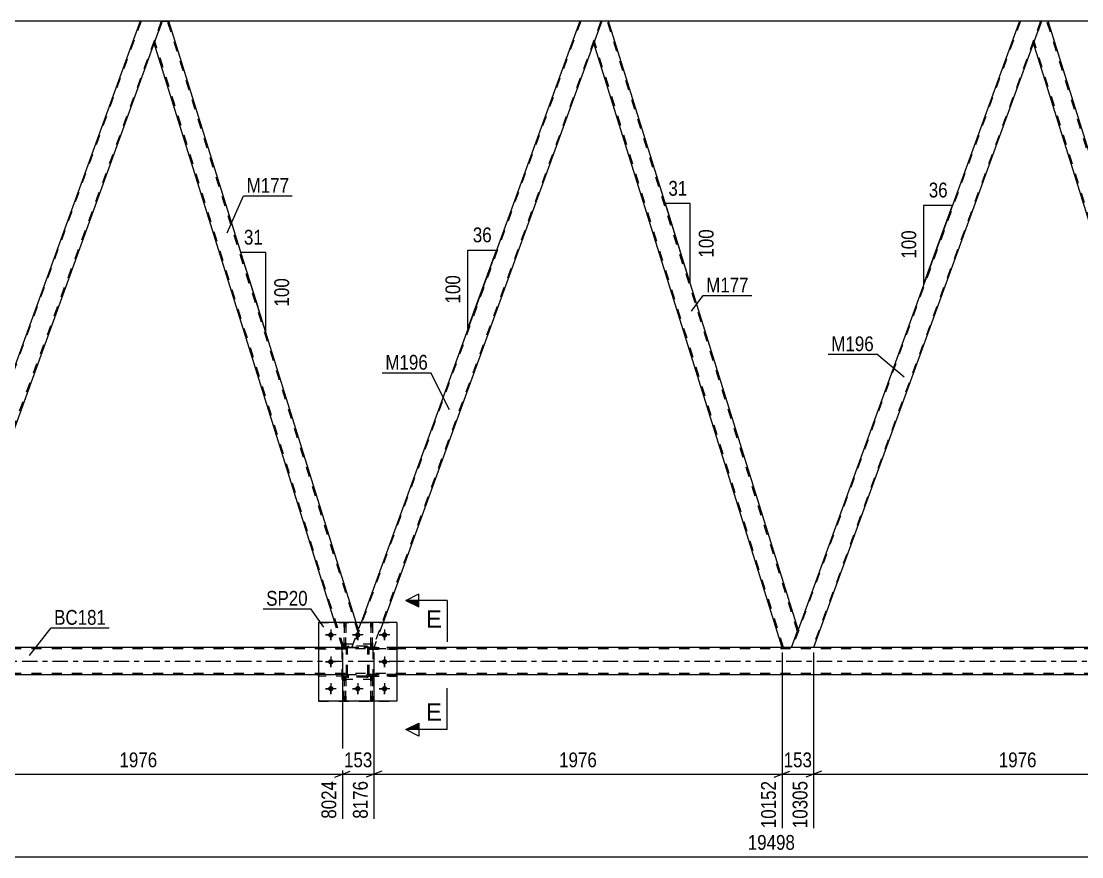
# Model space of a CAD drawing. Header units: millimetres. Extents: x 0 to 841, y 0 to 594.
# Drawn here: x 280.1 to 485.5, y 303.7 to 465.4 of the extents above; entities that cross this region are included whole.
import ezdxf

# ---------------------------------------------------------------- set-up
doc = ezdxf.new("R2010")
doc.units = ezdxf.units.MM
doc.linetypes.add('DXK_LINE_DOT2', pattern=[3.9198, 1.9599, -1.9599])
doc.linetypes.add('DXK_LINE_DOT3', pattern=[5.9187, 2.979, -0.9799, 0.9799, -0.9799])
doc.styles.add('Arial', font='ARIAL.TTF', dxfattribs={"height": 0.2})
doc.styles.add('Arial Narrow', font='ARIALN.TTF', dxfattribs={"height": 0.2})

# ---------------------------------------------------------------- blocks, each defined once
blk = doc.blocks.new('Part-814521683-3712 - 3269')
at = {"color": 2, "linetype": 'Continuous'}
for p, q in [((352.87, 349), (337.67, 349)), ((337.67, 349), (337.67, 333.8)), ((352.87, 349), (352.87, 333.8)), ((352.87, 333.8), (337.67, 333.8))]:
    blk.add_line(p, q, dxfattribs=at)
blk = doc.blocks.new('Part-814521683-3485 - 3269')
at = {"color": 7, "linetype": 'DXK_LINE_DOT2'}
for p, q in [((347.47, 343.84), (347.47, 344.16)), ((347.47, 344.16), (352.87, 344.16)), ((352.87, 343.84), (347.47, 343.84)), ((348.07, 343.84), (348.07, 344.16)), ((352.87, 344.16), (352.87, 343.84))]:
    blk.add_line(p, q, dxfattribs=at)
blk = doc.blocks.new('Part-814521683-3488 - 3269')
at = {"color": 7, "linetype": 'DXK_LINE_DOT2'}
for p, q in [((342.95, 338.64), (342.63, 338.64)), ((342.63, 338.64), (342.63, 333.8)), ((342.63, 338.04), (342.95, 338.04)), ((342.95, 333.8), (342.95, 338.64)), ((342.63, 333.8), (342.95, 333.8))]:
    blk.add_line(p, q, dxfattribs=at)
blk = doc.blocks.new('Part-814521683-3499 - 3269')
at = {"color": 7, "linetype": 'DXK_LINE_DOT2'}
for p, q in [((347.83, 344.16), (347.83, 349)), ((347.83, 349), (348.15, 349)), ((348.15, 349), (348.15, 344.16)), ((347.83, 344.76), (348.15, 344.76)), ((348.15, 344.16), (347.83, 344.16))]:
    blk.add_line(p, q, dxfattribs=at)
blk = doc.blocks.new('Part-814521683-3505 - 3269')
at = {"color": 7, "linetype": 'DXK_LINE_DOT2'}
for p, q in [((352.87, 344.16), (347.47, 344.16)), ((347.47, 344.16), (347.47, 343.84)), ((347.47, 343.84), (352.87, 343.84)), ((348.07, 343.84), (348.07, 344.16)), ((352.87, 343.84), (352.87, 344.16))]:
    blk.add_line(p, q, dxfattribs=at)
blk = doc.blocks.new('Part-814521683-3508 - 3269')
at = {"color": 7, "linetype": 'DXK_LINE_DOT2'}
for p, q in [((352.87, 338.96), (347.47, 338.96)), ((347.47, 338.96), (347.47, 338.64)), ((348.07, 338.64), (348.07, 338.96)), ((352.87, 338.64), (352.87, 338.96)), ((347.47, 338.64), (352.87, 338.64))]:
    blk.add_line(p, q, dxfattribs=at)
blk = doc.blocks.new('Part-814521683-3513 - 3269')
at = {"color": 7, "linetype": 'DXK_LINE_DOT2'}
for p, q in [((342.63, 344.16), (342.63, 349)), ((342.63, 349), (342.95, 349)), ((342.95, 349), (342.95, 344.16)), ((342.63, 344.76), (342.95, 344.76)), ((342.95, 344.16), (342.63, 344.16))]:
    blk.add_line(p, q, dxfattribs=at)
blk = doc.blocks.new('Part-814521683-3521 - 3269')
at = {"color": 7, "linetype": 'DXK_LINE_DOT2'}
for p, q in [((347.47, 338.64), (347.47, 338.96)), ((347.47, 338.96), (352.87, 338.96)), ((348.07, 338.64), (348.07, 338.96)), ((352.87, 338.96), (352.87, 338.64)), ((352.87, 338.64), (347.47, 338.64))]:
    blk.add_line(p, q, dxfattribs=at)
blk = doc.blocks.new('Part-814521683-3524 - 3269')
at = {"color": 7, "linetype": 'DXK_LINE_DOT2'}
for p, q in [((343.07, 344.16), (337.67, 344.16)), ((337.67, 343.84), (337.67, 344.16)), ((343.07, 343.84), (337.67, 343.84)), ((342.47, 343.84), (342.47, 344.16)), ((343.07, 344.16), (343.07, 343.84))]:
    blk.add_line(p, q, dxfattribs=at)
blk = doc.blocks.new('Part-814521683-3532 - 3269')
at = {"color": 7, "linetype": 'DXK_LINE_DOT2'}
for p, q in [((348.27, 344.8), (342.27, 344.8)), ((342.27, 338), (342.27, 344.8)), ((348.27, 338), (348.27, 344.8)), ((348.27, 338), (342.27, 338))]:
    blk.add_line(p, q, dxfattribs=at)
blk = doc.blocks.new('Part-814521683-3565 - 3269')
at = {"color": 7, "linetype": 'DXK_LINE_DOT2'}
for p, q in [((343.07, 338.96), (337.67, 338.96)), ((337.67, 338.64), (337.67, 338.96)), ((342.47, 338.64), (342.47, 338.96)), ((343.07, 338.96), (343.07, 338.64)), ((343.07, 338.64), (337.67, 338.64))]:
    blk.add_line(p, q, dxfattribs=at)
blk = doc.blocks.new('Part-814521683-3568 - 3269')
at = {"color": 2, "linetype": 'Continuous'}
blk.add_line((348.15, 349), (347.83, 349), dxfattribs=at)
at = {"color": 7, "linetype": 'DXK_LINE_DOT2'}
for p, q in [((347.83, 349), (347.83, 344.16)), ((348.15, 344.16), (348.15, 349)), ((347.83, 344.76), (348.15, 344.76)), ((347.83, 344.16), (348.15, 344.16))]:
    blk.add_line(p, q, dxfattribs=at)
blk = doc.blocks.new('Part-814521683-3571 - 3269')
at = {"color": 2, "linetype": 'Continuous'}
blk.add_line((342.95, 349), (342.63, 349), dxfattribs=at)
at = {"color": 7, "linetype": 'DXK_LINE_DOT2'}
for p, q in [((342.63, 349), (342.63, 344.16)), ((342.95, 344.16), (342.95, 349)), ((342.63, 344.76), (342.95, 344.76)), ((342.63, 344.16), (342.95, 344.16))]:
    blk.add_line(p, q, dxfattribs=at)
blk = doc.blocks.new('Part-814521683-3623 - 3269')
at = {"color": 7, "linetype": 'DXK_LINE_DOT2'}
for p, q in [((348.15, 338.64), (347.83, 338.64)), ((347.83, 338.64), (347.83, 333.8)), ((347.83, 338.04), (348.15, 338.04)), ((348.15, 333.8), (348.15, 338.64)), ((347.83, 333.8), (348.15, 333.8))]:
    blk.add_line(p, q, dxfattribs=at)
blk = doc.blocks.new('Part-814521683-3631 - 3269')
at = {"color": 7, "linetype": 'DXK_LINE_DOT2'}
for p, q in [((473.58, 465.4), (429.46, 344.18)), ((477.5, 465.4), (433.38, 344.18)), ((477.67, 465.4), (476.14, 461.2)), ((430.53, 347.6), (429.29, 344.18)), ((433.55, 344.18), (429.29, 344.18))]:
    blk.add_line(p, q, dxfattribs=at)
at = {"color": 2, "linetype": 'Continuous'}
for p, q in [((473.41, 465.4), (430.53, 347.6)), ((477.67, 465.4), (473.41, 465.4)), ((476.14, 461.2), (433.55, 344.18))]:
    blk.add_line(p, q, dxfattribs=at)
blk = doc.blocks.new('Part-814521683-3636 - 3269')
at = {"color": 2, "linetype": 'Continuous'}
for p, q in [((477.67, 465.4), (476.14, 461.2)), ((478.98, 465.4), (477.67, 465.4)), ((515.69, 347.65), (478.98, 465.4)), ((512.58, 344.18), (476.12, 461.15)), ((514.42, 344.18), (515.52, 347.19)), ((515.67, 347.59), (515.52, 347.19)), ((515.67, 347.6), (515.67, 347.59))]:
    blk.add_line(p, q, dxfattribs=at)
at = {"color": 7, "linetype": 'DXK_LINE_DOT2'}
for p, q in [((515.55, 347.28), (478.73, 465.4)), ((476.14, 461.2), (476.12, 461.15)), ((512.83, 344.18), (476.25, 461.52)), ((515.52, 347.19), (515.61, 347.43)), ((515.69, 347.65), (515.67, 347.6)), ((514.42, 344.18), (512.58, 344.18))]:
    blk.add_line(p, q, dxfattribs=at)
blk = doc.blocks.new('Bolt-814521683-3637 - 3269')
at = {"color": 1, "linetype": 'Continuous'}
for p, q in [((340.07, 347.64), (340.07, 346.95)), ((345.27, 347.64), (345.27, 346.95)), ((350.47, 347.64), (350.47, 346.95)), ((339.03, 346.6), (339.72, 346.6)), ((340.07, 345.56), (340.07, 346.26)), ((341.11, 346.6), (340.42, 346.6)), ((344.23, 346.6), (344.92, 346.6)), ((345.27, 345.56), (345.27, 346.26)), ((346.31, 346.6), (345.62, 346.6)), ((349.43, 346.6), (350.12, 346.6)), ((350.47, 345.56), (350.47, 346.26)), ((351.51, 346.6), (350.82, 346.6)), ((339.03, 341.4), (339.72, 341.4)), ((340.07, 342.44), (340.07, 341.75)), ((340.07, 340.36), (340.07, 341.06)), ((341.11, 341.4), (340.42, 341.4)), ((349.43, 341.4), (350.12, 341.4)), ((350.47, 342.44), (350.47, 341.75)), ((350.47, 340.36), (350.47, 341.06)), ((351.51, 341.4), (350.82, 341.4)), ((340.07, 337.24), (340.07, 336.55)), ((345.27, 337.24), (345.27, 336.55)), ((350.47, 337.24), (350.47, 336.55)), ((339.03, 336.2), (339.72, 336.2)), ((340.07, 335.16), (340.07, 335.86)), ((341.11, 336.2), (340.42, 336.2)), ((344.23, 336.2), (344.92, 336.2)), ((345.27, 335.16), (345.27, 335.86)), ((346.31, 336.2), (345.62, 336.2)), ((349.43, 336.2), (350.12, 336.2)), ((350.47, 335.16), (350.47, 335.86)), ((351.51, 336.2), (350.82, 336.2))]:
    blk.add_line(p, q, dxfattribs=at)
blk = doc.blocks.new('Bolt-814521683-3648 - 3269')
at = {"linetype": 'Continuous'}
for points in [[(340.59, 346.6, -1), (339.55, 346.6, -1)], [(345.79, 346.6, -1), (344.75, 346.6, -1)], [(350.99, 346.6, -1), (349.95, 346.6, -1)], [(340.59, 341.4, -1), (339.55, 341.4, -1)], [(350.99, 341.4, -1), (349.95, 341.4, -1)], [(340.59, 336.2, -1), (339.55, 336.2, -1)], [(345.79, 336.2, -1), (344.75, 336.2, -1)], [(350.99, 336.2, -1), (349.95, 336.2, -1)]]:
    blk.add_hatch(color=1, dxfattribs=at).paths.add_polyline_path(points)
at = {"color": 1, "linetype": 'Continuous'}
for p, q in [((340.07, 347.64), (340.07, 345.56)), ((345.27, 347.64), (345.27, 345.56)), ((350.47, 347.64), (350.47, 345.56)), ((341.11, 346.6), (339.03, 346.6)), ((346.31, 346.6), (344.23, 346.6)), ((351.51, 346.6), (349.43, 346.6)), ((341.11, 341.4), (339.03, 341.4)), ((340.07, 342.44), (340.07, 340.36)), ((351.51, 341.4), (349.43, 341.4)), ((350.47, 342.44), (350.47, 340.36)), ((340.07, 337.24), (340.07, 335.16)), ((345.27, 337.24), (345.27, 335.16)), ((350.47, 337.24), (350.47, 335.16)), ((341.11, 336.2), (339.03, 336.2)), ((346.31, 336.2), (344.23, 336.2)), ((351.51, 336.2), (349.43, 336.2))]:
    blk.add_line(p, q, dxfattribs=at)
blk = doc.blocks.new('Part-814521683-3675 - 3269')
at = {"color": 2, "linetype": 'Continuous'}
for p, q in [((303.14, 465.4), (223.58, 465.4)), ((388.28, 465.4), (308.72, 465.4)), ((473.41, 465.4), (393.85, 465.4)), ((558.54, 465.4), (478.98, 465.4))]:
    blk.add_line(p, q, dxfattribs=at)
at = {"color": 7, "linetype": 'DXK_LINE_DOT2'}
for p, q in [((308.72, 465.4), (303.14, 465.4)), ((393.85, 465.4), (388.28, 465.4)), ((478.98, 465.4), (473.41, 465.4))]:
    blk.add_line(p, q, dxfattribs=at)
blk = doc.blocks.new('Part-814521683-3680 - 3269')
at = {"color": 2, "linetype": 'Continuous'}
for p, q in [((307.4, 465.4), (305.87, 461.2)), ((307.4, 465.4), (308.72, 465.4)), ((345, 349), (308.72, 465.4)), ((340.81, 349), (305.85, 461.15))]:
    blk.add_line(p, q, dxfattribs=at)
at = {"color": 7, "linetype": 'DXK_LINE_DOT2'}
for p, q in [((345.28, 347.28), (308.46, 465.4)), ((305.87, 461.2), (305.85, 461.15)), ((342.56, 344.18), (305.99, 461.52)), ((342.31, 344.18), (340.81, 349)), ((344.16, 344.18), (345.42, 347.65)), ((345.42, 347.65), (345, 349)), ((342.31, 344.18), (344.16, 344.18))]:
    blk.add_line(p, q, dxfattribs=at)
blk = doc.blocks.new('Part-814521683-3685 - 3269')
at = {"color": 7, "linetype": 'DXK_LINE_DOT2'}
for p, q in [((303.31, 465.4), (259.19, 344.18)), ((307.23, 465.4), (263.11, 344.18)), ((307.4, 465.4), (305.87, 461.2)), ((260.27, 347.6), (259.02, 344.18)), ((263.28, 344.18), (259.02, 344.18))]:
    blk.add_line(p, q, dxfattribs=at)
at = {"color": 2, "linetype": 'Continuous'}
for p, q in [((303.14, 465.4), (260.27, 347.6)), ((307.4, 465.4), (303.14, 465.4)), ((305.87, 461.2), (263.28, 344.18))]:
    blk.add_line(p, q, dxfattribs=at)
blk = doc.blocks.new('Part-814521683-3693 - 3269')
at = {"color": 7, "linetype": 'DXK_LINE_DOT2'}
for p, q in [((347.83, 333.8), (347.83, 338.64)), ((347.83, 338.64), (348.15, 338.64)), ((347.83, 338.04), (348.15, 338.04)), ((348.15, 338.64), (348.15, 333.8)), ((348.15, 333.8), (347.83, 333.8))]:
    blk.add_line(p, q, dxfattribs=at)
blk = doc.blocks.new('Part-814521683-3694 - 3269')
at = {"color": 7, "linetype": 'DXK_LINE_DOT2'}
for p, q in [((342.63, 333.8), (342.63, 338.64)), ((342.63, 338.64), (342.95, 338.64)), ((342.63, 338.04), (342.95, 338.04)), ((342.95, 338.64), (342.95, 333.8)), ((342.95, 333.8), (342.63, 333.8))]:
    blk.add_line(p, q, dxfattribs=at)
blk = doc.blocks.new('Part-814521683-3701 - 3269')
at = {"color": 7, "linetype": 'DXK_LINE_DOT2'}
for p, q in [((343.07, 344.16), (337.67, 344.16)), ((337.67, 344.16), (337.67, 343.84)), ((343.07, 343.84), (337.67, 343.84)), ((342.47, 343.84), (342.47, 344.16)), ((343.07, 343.84), (343.07, 344.16))]:
    blk.add_line(p, q, dxfattribs=at)
blk = doc.blocks.new('Part-814521683-3702 - 3269')
at = {"color": 7, "linetype": 'DXK_LINE_DOT2'}
for p, q in [((343.07, 338.96), (337.67, 338.96)), ((337.67, 338.96), (337.67, 338.64)), ((342.47, 338.64), (342.47, 338.96)), ((343.07, 338.64), (343.07, 338.96)), ((343.07, 338.64), (337.67, 338.64))]:
    blk.add_line(p, q, dxfattribs=at)
blk = doc.blocks.new('Part-814521683-3722 - 3269')
at = {"color": 7, "linetype": 'DXK_LINE_DOT2'}
for p, q in [((343.07, 343.92), (343.11, 344.11)), ((343.11, 344.11), (343.07, 343.92)), ((343.07, 338.88), (343.07, 343.92)), ((343.31, 343.92), (343.33, 344.02)), ((343.31, 338.88), (343.31, 343.92)), ((343.33, 344.02), (343.38, 344.09)), ((343.37, 344.37), (343.55, 344.4)), ((343.55, 344.4), (343.37, 344.37)), ((343.38, 344.09), (343.46, 344.15)), ((343.46, 344.15), (343.55, 344.16)), ((346.99, 344.4), (343.55, 344.4)), ((343.55, 344.16), (346.99, 344.16)), ((346.99, 344.4), (347.18, 344.37)), ((347.18, 344.37), (346.99, 344.4)), ((346.99, 344.16), (347.08, 344.15)), ((347.08, 344.15), (347.16, 344.09)), ((347.16, 344.09), (347.21, 344.02)), ((347.21, 344.02), (347.23, 343.92)), ((347.23, 338.88), (347.23, 343.92)), ((347.44, 344.11), (347.47, 343.92)), ((347.47, 343.92), (347.44, 344.11)), ((347.47, 338.88), (347.47, 343.92)), ((343.11, 338.7), (343.07, 338.88)), ((343.07, 338.88), (343.11, 338.7)), ((343.33, 338.79), (343.31, 338.88)), ((347.23, 338.88), (347.21, 338.79)), ((347.47, 338.88), (347.44, 338.7)), ((347.44, 338.7), (347.47, 338.88)), ((343.38, 338.71), (343.33, 338.79)), ((343.55, 338.4), (343.37, 338.44)), ((343.37, 338.44), (343.55, 338.4)), ((343.46, 338.66), (343.38, 338.71)), ((343.55, 338.64), (343.46, 338.66)), ((346.99, 338.64), (343.55, 338.64)), ((346.99, 338.4), (343.55, 338.4)), ((347.08, 338.66), (346.99, 338.64)), ((347.18, 338.44), (346.99, 338.4)), ((346.99, 338.4), (347.18, 338.44)), ((347.16, 338.71), (347.08, 338.66)), ((347.21, 338.79), (347.16, 338.71))]:
    blk.add_line(p, q, dxfattribs=at)
at = {"color": 7, "linetype": 'DXK_LINE_DOT3'}
blk.add_line((345.27, 341.4), (345.27, 341.4), dxfattribs=at)
at = {"color": 7, "linetype": 'DXK_LINE_DOT2'}
for centre, start, end in [((343.55, 343.92), 112.5, 157.5), ((343.55, 343.92), 112.5, 157.5), ((346.99, 343.92), 22.5, 67.5), ((346.99, 343.92), 22.5, 67.5), ((343.55, 338.88), 202.5, 247.5), ((343.55, 338.88), 202.5, 247.5), ((346.99, 338.88), 292.5, 337.5), ((346.99, 338.88), 292.5, 337.5)]:
    blk.add_arc(centre, 0.48, start, end, dxfattribs=at)
blk = doc.blocks.new('Part-814521683-3737 - 3269')
at = {"color": 2, "linetype": 'Continuous'}
for p, q in [((392.53, 465.4), (391, 461.2)), ((393.85, 465.4), (392.53, 465.4)), ((430.55, 347.65), (393.85, 465.4)), ((427.44, 344.18), (390.99, 461.15)), ((429.29, 344.18), (430.39, 347.19)), ((430.53, 347.59), (430.39, 347.19)), ((430.53, 347.6), (430.53, 347.59))]:
    blk.add_line(p, q, dxfattribs=at)
at = {"color": 7, "linetype": 'DXK_LINE_DOT2'}
for p, q in [((430.42, 347.28), (393.6, 465.4)), ((391, 461.2), (390.99, 461.15)), ((427.7, 344.18), (391.12, 461.52)), ((430.39, 347.19), (430.47, 347.43)), ((430.55, 347.65), (430.53, 347.6)), ((429.29, 344.18), (427.44, 344.18))]:
    blk.add_line(p, q, dxfattribs=at)
blk = doc.blocks.new('Part-814521683-3742 - 3269')
at = {"color": 7, "linetype": 'DXK_LINE_DOT2'}
for p, q in [((388.45, 465.4), (344.33, 344.18)), ((392.36, 465.4), (348.24, 344.18)), ((392.53, 465.4), (391, 461.2)), ((344.16, 344.18), (345.91, 349)), ((350.17, 349), (348.41, 344.18)), ((348.41, 344.18), (344.16, 344.18))]:
    blk.add_line(p, q, dxfattribs=at)
at = {"color": 2, "linetype": 'Continuous'}
for p, q in [((388.28, 465.4), (345.91, 349)), ((392.53, 465.4), (388.28, 465.4)), ((391, 461.2), (350.17, 349))]:
    blk.add_line(p, q, dxfattribs=at)
blk = doc.blocks.new('Part-814521683-3747 - 3269')
at = {"color": 7, "linetype": 'DXK_LINE_DOT2'}
for p, q in [((742.67, 343.94), (67.2, 343.94)), ((352.87, 344.18), (337.67, 344.18)), ((742.67, 339.14), (67.2, 339.14)), ((352.87, 338.9), (337.67, 338.9))]:
    blk.add_line(p, q, dxfattribs=at)
at = {"color": 2, "linetype": 'Continuous'}
for p, q in [((337.67, 344.18), (182.6, 344.18)), ((593.07, 344.18), (352.87, 344.18)), ((337.67, 338.9), (182.6, 338.9)), ((593.07, 338.9), (352.87, 338.9))]:
    blk.add_line(p, q, dxfattribs=at)
at = {"color": 7, "linetype": 'DXK_LINE_DOT3'}
blk.add_line((67.2, 341.54), (742.67, 341.54), dxfattribs=at)
blk = doc.blocks.new('Part-814521683-3749 - 3269')
at = {"color": 7, "linetype": 'DXK_LINE_DOT2'}
for p, q in [((337.67, 349), (352.87, 349)), ((337.67, 349), (337.67, 333.8)), ((352.87, 349), (352.87, 333.8)), ((337.67, 333.8), (352.87, 333.8))]:
    blk.add_line(p, q, dxfattribs=at)
blk = doc.blocks.new('Part-814521683-3750 - 3269')
at = {"color": 7, "linetype": 'DXK_LINE_DOT2'}
for p, q in [((343.07, 343.92), (343.11, 344.11)), ((343.11, 344.11), (343.07, 343.92)), ((343.07, 338.88), (343.07, 343.92)), ((343.31, 343.92), (343.33, 344.02)), ((343.31, 338.88), (343.31, 343.92)), ((343.33, 344.02), (343.38, 344.09)), ((343.37, 344.37), (343.55, 344.4)), ((343.55, 344.4), (343.37, 344.37)), ((343.38, 344.09), (343.46, 344.15)), ((343.46, 344.15), (343.55, 344.16)), ((346.99, 344.4), (343.55, 344.4)), ((343.55, 344.16), (346.99, 344.16)), ((346.99, 344.4), (347.18, 344.37)), ((347.18, 344.37), (346.99, 344.4)), ((346.99, 344.16), (347.08, 344.15)), ((347.08, 344.15), (347.16, 344.09)), ((347.16, 344.09), (347.21, 344.02)), ((347.21, 344.02), (347.23, 343.92)), ((347.23, 338.88), (347.23, 343.92)), ((347.44, 344.11), (347.47, 343.92)), ((347.47, 343.92), (347.44, 344.11)), ((347.47, 338.88), (347.47, 343.92)), ((343.11, 338.7), (343.07, 338.88)), ((343.07, 338.88), (343.11, 338.7)), ((343.33, 338.79), (343.31, 338.88)), ((347.23, 338.88), (347.21, 338.79)), ((347.47, 338.88), (347.44, 338.7)), ((347.44, 338.7), (347.47, 338.88)), ((343.38, 338.71), (343.33, 338.79)), ((343.55, 338.4), (343.37, 338.44)), ((343.37, 338.44), (343.55, 338.4)), ((343.46, 338.66), (343.38, 338.71)), ((343.55, 338.64), (343.46, 338.66)), ((346.99, 338.64), (343.55, 338.64)), ((346.99, 338.4), (343.55, 338.4)), ((347.08, 338.66), (346.99, 338.64)), ((347.18, 338.44), (346.99, 338.4)), ((346.99, 338.4), (347.18, 338.44)), ((347.16, 338.71), (347.08, 338.66)), ((347.21, 338.79), (347.16, 338.71))]:
    blk.add_line(p, q, dxfattribs=at)
at = {"color": 7, "linetype": 'DXK_LINE_DOT3'}
blk.add_line((345.27, 341.4), (345.27, 341.4), dxfattribs=at)
at = {"color": 7, "linetype": 'DXK_LINE_DOT2'}
for centre, start, end in [((343.55, 343.92), 112.5, 157.5), ((343.55, 343.92), 112.5, 157.5), ((346.99, 343.92), 22.5, 67.5), ((346.99, 343.92), 22.5, 67.5), ((343.55, 338.88), 202.5, 247.5), ((343.55, 338.88), 202.5, 247.5), ((346.99, 338.88), 292.5, 337.5), ((346.99, 338.88), 292.5, 337.5)]:
    blk.add_arc(centre, 0.48, start, end, dxfattribs=at)
blk = doc.blocks.new('Part-814521683-3751 - 3269')
at = {"color": 7, "linetype": 'DXK_LINE_DOT2'}
for p, q in [((348.27, 344.8), (342.27, 344.8)), ((342.27, 338), (342.27, 344.8)), ((348.27, 338), (348.27, 344.8)), ((348.27, 338), (342.27, 338))]:
    blk.add_line(p, q, dxfattribs=at)
blk = doc.blocks.new('AngleDimension-814521683-13161 - 3269')
at = {"color": 7, "linetype": 'Continuous'}
for p, q in [((454.91, 429.79), (460.45, 429.79)), ((454.91, 414.57), (460.45, 429.79)), ((454.91, 414.57), (454.91, 429.79)), ((455.1, 415.1), (454.91, 414.57))]:
    blk.add_line(p, q, dxfattribs=at)
at = {"color": 0}
for points in [[(460.11, 430.69), (460.11, 434.89), (455.25, 434.89), (455.25, 430.69)], [(454.01, 425.52), (449.81, 425.52), (449.81, 418.84), (454.01, 418.84)]]:
    blk.add_wipeout(points, dxfattribs=at)
at = {"color": 3, "style": 'Arial Narrow'}
blk.add_text('36', height=2.863, dxfattribs=at).set_placement((455.85, 431.29))
blk.add_text('100', height=2.863, rotation=90.0002, dxfattribs=at).set_placement((453.41, 419.44))
blk = doc.blocks.new('AngleDimension-814521683-13147 - 3269')
at = {"color": 7, "linetype": 'Continuous'}
for p, q in [((366.62, 421.11), (372.16, 421.11)), ((366.62, 405.89), (372.16, 421.11)), ((366.62, 405.89), (366.62, 421.11)), ((367.1, 407.22), (372.16, 421.11))]:
    blk.add_line(p, q, dxfattribs=at)
at = {"color": 0}
for points in [[(371.81, 422.01), (371.81, 426.21), (366.96, 426.21), (366.96, 422.01)], [(365.72, 416.84), (361.52, 416.84), (361.52, 410.16), (365.72, 410.16)]]:
    blk.add_wipeout(points, dxfattribs=at)
at = {"color": 3, "style": 'Arial Narrow'}
blk.add_text('36', height=2.863, dxfattribs=at).set_placement((367.56, 422.61))
blk.add_text('100', height=2.863, rotation=90.0002, dxfattribs=at).set_placement((365.12, 410.76))
blk = doc.blocks.new('StraightDimension-814521683-4407 - 3269')
at = {"color": 7, "linetype": 'Continuous'}
for p, q in [((427.44, 343.18), (427.44, 309.2)), ((433.55, 343.18), (433.55, 309.2)), ((425.94, 319.04), (428.94, 320.24)), ((427.44, 319.64), (433.55, 319.64)), ((435.05, 320.24), (432.05, 319.04))]:
    blk.add_line(p, q, dxfattribs=at)
at = {"color": 0}
blk.add_wipeout([(433.84, 320.39), (433.84, 324.59), (427.15, 324.59), (427.15, 320.39)], dxfattribs=at)
at = {"color": 0, "linetype": 'Continuous'}
blk.add_wipeout([(432.95, 318.94), (428.75, 318.94), (428.75, 308.6), (432.95, 308.6)], dxfattribs=at)
at = {"color": 3, "style": 'Arial Narrow'}
blk.add_text('153', height=2.863, dxfattribs=at).set_placement((427.75, 320.99))
at = {"color": 3, "linetype": 'Continuous', "style": 'Arial Narrow'}
blk.add_text('10305', height=2.863, rotation=90.0002, dxfattribs=at).set_placement((432.35, 309.2))
blk = doc.blocks.new('StraightDimension-814521683-4563 - 3269')
at = {"color": 7, "linetype": 'Continuous'}
blk.add_line((56.34, 303.66), (794.4, 303.66), dxfattribs=at)
at = {"color": 0}
blk.add_wipeout([(430.54, 304.41), (430.54, 308.61), (420.2, 308.61), (420.2, 304.41)], dxfattribs=at)
at = {"color": 3, "style": 'Arial Narrow'}
blk.add_text('19498', height=2.863, dxfattribs=at).set_placement((420.8, 305.01))
blk = doc.blocks.new('AngleDimension-814521683-3853 - 3269')
at = {"color": 7, "linetype": 'Continuous'}
for p, q in [((407.71, 420.95), (404.85, 430.12)), ((409.67, 430.12), (404.85, 430.12)), ((409.67, 414.66), (404.85, 430.12)), ((409.67, 414.66), (409.67, 430.12))]:
    blk.add_line(p, q, dxfattribs=at)
at = {"color": 0}
for points in [[(409.68, 431.02), (409.68, 435.22), (404.83, 435.22), (404.83, 431.02)], [(414.77, 425.73), (410.57, 425.73), (410.57, 419.05), (414.77, 419.05)]]:
    blk.add_wipeout(points, dxfattribs=at)
at = {"color": 3, "style": 'Arial Narrow'}
blk.add_text('31', height=2.863, dxfattribs=at).set_placement((405.43, 431.62))
blk.add_text('100', height=2.863, rotation=90.0002, dxfattribs=at).set_placement((414.17, 419.65))
blk = doc.blocks.new('AngleDimension-814521683-3881 - 3269')
at = {"color": 7, "linetype": 'Continuous'}
for p, q in [((325.97, 410.06), (322.66, 420.66)), ((327.48, 420.66), (322.66, 420.66)), ((327.48, 405.19), (322.66, 420.66)), ((327.48, 405.19), (327.48, 420.66))]:
    blk.add_line(p, q, dxfattribs=at)
at = {"color": 0}
for points in [[(327.5, 421.56), (327.5, 425.76), (322.64, 425.76), (322.64, 421.56)], [(332.58, 416.27), (328.38, 416.27), (328.38, 409.58), (332.58, 409.58)]]:
    blk.add_wipeout(points, dxfattribs=at)
at = {"color": 3, "style": 'Arial Narrow'}
blk.add_text('31', height=2.863, dxfattribs=at).set_placement((323.24, 422.16))
blk.add_text('100', height=2.863, rotation=90.0002, dxfattribs=at).set_placement((331.98, 410.18))
blk = doc.blocks.new('StraightDimension-814521683-4350 - 3269')
at = {"color": 7, "linetype": 'Continuous'}
for p, q in [((263.28, 343.18), (263.28, 311.03)), ((342.31, 343.18), (342.31, 311.03)), ((264.78, 320.24), (261.78, 319.04)), ((263.28, 319.64), (342.31, 319.64)), ((340.81, 319.04), (343.81, 320.24))]:
    blk.add_line(p, q, dxfattribs=at)
at = {"color": 0}
blk.add_wipeout([(307.05, 320.39), (307.05, 324.59), (298.54, 324.59), (298.54, 320.39)], dxfattribs=at)
at = {"color": 0, "linetype": 'Continuous'}
blk.add_wipeout([(341.71, 318.94), (337.51, 318.94), (337.51, 310.43), (341.71, 310.43)], dxfattribs=at)
at = {"color": 3, "style": 'Arial Narrow'}
blk.add_text('1976', height=2.863, dxfattribs=at).set_placement((299.14, 320.99))
at = {"color": 3, "linetype": 'Continuous', "style": 'Arial Narrow'}
blk.add_text('8024', height=2.863, rotation=90.0002, dxfattribs=at).set_placement((341.11, 311.03))
blk = doc.blocks.new('StraightDimension-814521683-4369 - 3269')
at = {"color": 7, "linetype": 'Continuous'}
for p, q in [((342.31, 343.18), (342.31, 311.03)), ((348.41, 343.18), (348.41, 311.03)), ((340.81, 319.04), (343.81, 320.24)), ((342.31, 319.64), (348.41, 319.64)), ((349.91, 320.24), (346.91, 319.04))]:
    blk.add_line(p, q, dxfattribs=at)
at = {"color": 0}
blk.add_wipeout([(348.7, 320.39), (348.7, 324.59), (342.02, 324.59), (342.02, 320.39)], dxfattribs=at)
at = {"color": 0, "linetype": 'Continuous'}
blk.add_wipeout([(347.81, 318.94), (343.61, 318.94), (343.61, 310.43), (347.81, 310.43)], dxfattribs=at)
at = {"color": 3, "style": 'Arial Narrow'}
blk.add_text('153', height=2.863, dxfattribs=at).set_placement((342.62, 320.99))
at = {"color": 3, "linetype": 'Continuous', "style": 'Arial Narrow'}
blk.add_text('8176', height=2.863, rotation=90.0002, dxfattribs=at).set_placement((347.21, 311.03))
blk = doc.blocks.new('StraightDimension-814521683-4388 - 3269')
at = {"color": 7, "linetype": 'Continuous'}
for p, q in [((348.41, 343.18), (348.41, 311.03)), ((427.44, 343.18), (427.44, 309.2)), ((349.91, 320.24), (346.91, 319.04)), ((348.41, 319.64), (427.44, 319.64)), ((425.94, 319.04), (428.94, 320.24))]:
    blk.add_line(p, q, dxfattribs=at)
at = {"color": 0}
blk.add_wipeout([(392.18, 320.39), (392.18, 324.59), (383.67, 324.59), (383.67, 320.39)], dxfattribs=at)
at = {"color": 0, "linetype": 'Continuous'}
blk.add_wipeout([(426.84, 318.94), (422.64, 318.94), (422.64, 308.6), (426.84, 308.6)], dxfattribs=at)
at = {"color": 3, "style": 'Arial Narrow'}
blk.add_text('1976', height=2.863, dxfattribs=at).set_placement((384.27, 320.99))
at = {"color": 3, "linetype": 'Continuous', "style": 'Arial Narrow'}
blk.add_text('10152', height=2.863, rotation=90.0002, dxfattribs=at).set_placement((426.24, 309.2))
blk = doc.blocks.new('StraightDimension-814521683-4426 - 3269')
at = {"color": 7, "linetype": 'Continuous'}
for p, q in [((433.55, 343.18), (433.55, 309.2)), ((512.58, 343.18), (512.58, 309.2)), ((435.05, 320.24), (432.05, 319.04)), ((433.55, 319.64), (512.58, 319.64)), ((511.08, 319.04), (514.08, 320.24))]:
    blk.add_line(p, q, dxfattribs=at)
at = {"color": 0}
blk.add_wipeout([(477.32, 320.39), (477.32, 324.59), (468.81, 324.59), (468.81, 320.39)], dxfattribs=at)
at = {"color": 0, "linetype": 'Continuous'}
blk.add_wipeout([(511.98, 318.94), (507.78, 318.94), (507.78, 308.6), (511.98, 308.6)], dxfattribs=at)
at = {"color": 3, "style": 'Arial Narrow'}
blk.add_text('1976', height=2.863, dxfattribs=at).set_placement((469.41, 320.99))
at = {"color": 3, "linetype": 'Continuous', "style": 'Arial Narrow'}
blk.add_text('12280', height=2.863, rotation=90.0002, dxfattribs=at).set_placement((511.38, 309.2))
blk = doc.blocks.new('SectionMark-814521683-4889 - 3269')
at = {"linetype": 'Continuous'}
for points in [[(357.09, 353.28), (357.09, 352.03), (354.59, 353.28)], [(357.09, 329.53), (357.09, 328.28), (354.59, 328.28)]]:
    blk.add_hatch(color=6, dxfattribs=at).paths.add_polyline_path(points)
at = {"color": 6, "linetype": 'Continuous'}
for p, q in [((354.59, 353.28), (357.09, 354.53)), ((362.59, 353.28), (354.59, 353.28)), ((354.59, 353.28), (357.09, 352.03)), ((357.09, 352.03), (357.09, 354.53)), ((354.59, 328.28), (357.09, 329.53)), ((357.09, 329.53), (357.09, 327.03)), ((362.59, 328.28), (354.59, 328.28)), ((357.09, 327.03), (354.59, 328.28))]:
    blk.add_line(p, q, dxfattribs=at)
at = {"color": 0, "linetype": 'Continuous'}
for points in [[(361.59, 348.03), (361.59, 351.53), (358.48, 351.53), (358.48, 348.03)], [(361.59, 330.03), (361.59, 333.53), (358.48, 333.53), (358.48, 330.03)]]:
    blk.add_wipeout(points, dxfattribs=at)
at = {"color": 6, "linetype": 'Continuous'}
for p, q in [((362.59, 353.28), (362.59, 345.28)), ((362.59, 328.28), (362.59, 336.28))]:
    blk.add_line(p, q, dxfattribs=at)
at = {"color": 3, "linetype": 'Continuous', "style": 'Arial'}
for p in [(358.48, 348.03), (358.48, 330.03)]:
    blk.add_text('E', height=3.34, dxfattribs=at).set_placement(p)
blk = doc.blocks.new('Mark-814521683-3738 - 3269')
at = {"color": 0}
blk.add_wipeout([(358.85, 397.95), (358.85, 400.95), (350.63, 400.95), (350.63, 397.95)], dxfattribs=at)
blk.add_wipeout([(358.85, 397.95), (358.85, 400.95), (350.63, 400.95), (350.63, 397.95)], dxfattribs=at)
at = {"color": 30, "linetype": 'Continuous'}
for p in [(350.03, 397.35), (363.03, 390.19)]:
    blk.add_line(p, (359.45, 397.35), dxfattribs=at)
at = {"color": 3, "style": 'Arial Narrow'}
blk.add_text('M196', height=2.863, dxfattribs=at).set_placement((350.63, 397.95))
blk = doc.blocks.new('Mark-814521683-3627 - 3269')
at = {"color": 0}
blk.add_wipeout([(445.2, 401.53), (445.2, 404.53), (436.98, 404.53), (436.98, 401.53)], dxfattribs=at)
blk.add_wipeout([(445.2, 401.53), (445.2, 404.53), (436.98, 404.53), (436.98, 401.53)], dxfattribs=at)
at = {"color": 30, "linetype": 'Continuous'}
for p in [(436.38, 400.93), (451.06, 396.48)]:
    blk.add_line(p, (445.8, 400.93), dxfattribs=at)
at = {"color": 3, "style": 'Arial Narrow'}
blk.add_text('M196', height=2.863, dxfattribs=at).set_placement((436.98, 401.53))
blk = doc.blocks.new('Mark-814521683-3676 - 3269')
at = {"color": 0}
blk.add_wipeout([(331.99, 432.19), (331.99, 435.19), (323.77, 435.19), (323.77, 432.19)], dxfattribs=at)
blk.add_wipeout([(331.99, 432.19), (331.99, 435.19), (323.77, 435.19), (323.77, 432.19)], dxfattribs=at)
at = {"color": 30, "linetype": 'Continuous'}
for p, q in [((319.99, 424.47), (323.17, 431.59)), ((323.17, 431.59), (332.59, 431.59))]:
    blk.add_line(p, q, dxfattribs=at)
at = {"color": 3, "style": 'Arial Narrow'}
blk.add_text('M177', height=2.863, dxfattribs=at).set_placement((323.77, 432.19))
blk = doc.blocks.new('Mark-814521683-3708 - 3269')
at = {"color": 0}
blk.add_wipeout([(335.59, 352.26), (335.59, 355.26), (327.55, 355.26), (327.55, 352.26)], dxfattribs=at)
blk.add_wipeout([(335.59, 352.26), (335.59, 355.26), (327.55, 355.26), (327.55, 352.26)], dxfattribs=at)
at = {"color": 30, "linetype": 'Continuous'}
for p in [(326.95, 351.66), (338.72, 348.08)]:
    blk.add_line(p, (336.19, 351.66), dxfattribs=at)
at = {"color": 3, "style": 'Arial Narrow'}
blk.add_text('SP20', height=2.863, dxfattribs=at).set_placement((327.55, 352.26))
blk = doc.blocks.new('Mark-814521683-3733 - 3269')
at = {"color": 0}
blk.add_wipeout([(420.96, 412.9), (420.96, 415.9), (412.74, 415.9), (412.74, 412.9)], dxfattribs=at)
blk.add_wipeout([(420.96, 412.9), (420.96, 415.9), (412.74, 415.9), (412.74, 412.9)], dxfattribs=at)
at = {"color": 30, "linetype": 'Continuous'}
for p, q in [((409.89, 409.27), (412.14, 412.3)), ((412.14, 412.3), (421.56, 412.3))]:
    blk.add_line(p, q, dxfattribs=at)
at = {"color": 3, "style": 'Arial Narrow'}
blk.add_text('M177', height=2.863, dxfattribs=at).set_placement((412.74, 412.9))
blk = doc.blocks.new('Mark-814521683-3743 - 3269')
at = {"color": 0}
blk.add_wipeout([(296.54, 348.57), (296.54, 351.57), (286.49, 351.57), (286.49, 348.57)], dxfattribs=at)
blk.add_wipeout([(296.54, 348.57), (296.54, 351.57), (286.49, 351.57), (286.49, 348.57)], dxfattribs=at)
at = {"color": 30, "linetype": 'Continuous'}
for p, q in [((281.69, 342.61), (285.89, 347.97)), ((285.89, 347.97), (297.14, 347.97))]:
    blk.add_line(p, q, dxfattribs=at)
at = {"color": 3, "style": 'Arial Narrow'}
blk.add_text('BC181', height=2.863, dxfattribs=at).set_placement((286.49, 348.57))

msp = doc.modelspace()

# ---------------------------------------------------------------- block references
for name in ['Part-814521683-3675 - 3269', 'Part-814521683-3685 - 3269', 'Part-814521683-3680 - 3269', 'Part-814521683-3742 - 3269', 'Part-814521683-3737 - 3269', 'Part-814521683-3631 - 3269', 'Part-814521683-3636 - 3269', 'Part-814521683-3712 - 3269', 'Part-814521683-3749 - 3269', 'Bolt-814521683-3637 - 3269', 'Bolt-814521683-3648 - 3269', 'Part-814521683-3513 - 3269', 'Part-814521683-3571 - 3269', 'Part-814521683-3499 - 3269', 'Part-814521683-3568 - 3269', 'Part-814521683-3747 - 3269', 'Part-814521683-3524 - 3269', 'Part-814521683-3701 - 3269', 'Part-814521683-3532 - 3269', 'Part-814521683-3751 - 3269', 'Part-814521683-3722 - 3269', 'Part-814521683-3750 - 3269', 'Part-814521683-3485 - 3269', 'Part-814521683-3505 - 3269', 'Part-814521683-3565 - 3269', 'Part-814521683-3702 - 3269', 'Part-814521683-3508 - 3269', 'Part-814521683-3521 - 3269', 'Part-814521683-3488 - 3269', 'Part-814521683-3694 - 3269', 'Part-814521683-3623 - 3269', 'Part-814521683-3693 - 3269']:
    msp.add_blockref(name, (0, 0))

# ---------------------------------------------------------------- next in the draw order: block references
for name in ['AngleDimension-814521683-13161 - 3269', 'AngleDimension-814521683-13147 - 3269', 'StraightDimension-814521683-4407 - 3269']:
    msp.add_blockref(name, (0, 0))

# ---------------------------------------------------------------- next in the draw order: block references
msp.add_blockref('StraightDimension-814521683-4563 - 3269', (0, 0))

# ---------------------------------------------------------------- next in the draw order: block references
for name in ['AngleDimension-814521683-3853 - 3269', 'AngleDimension-814521683-3881 - 3269', 'Mark-814521683-3627 - 3269', 'Mark-814521683-3738 - 3269', 'Mark-814521683-3708 - 3269', 'StraightDimension-814521683-4350 - 3269', 'StraightDimension-814521683-4426 - 3269']:
    msp.add_blockref(name, (0, 0))

# ---------------------------------------------------------------- next in the draw order: block references
for name in ['Mark-814521683-3676 - 3269', 'Mark-814521683-3733 - 3269', 'Mark-814521683-3743 - 3269', 'StraightDimension-814521683-4369 - 3269']:
    msp.add_blockref(name, (0, 0))

# ---------------------------------------------------------------- next in the draw order: block references
msp.add_blockref('StraightDimension-814521683-4388 - 3269', (0, 0))

# ---------------------------------------------------------------- next in the draw order: block references
msp.add_blockref('SectionMark-814521683-4889 - 3269', (0, 0))

doc.saveas('drawing.dxf')
